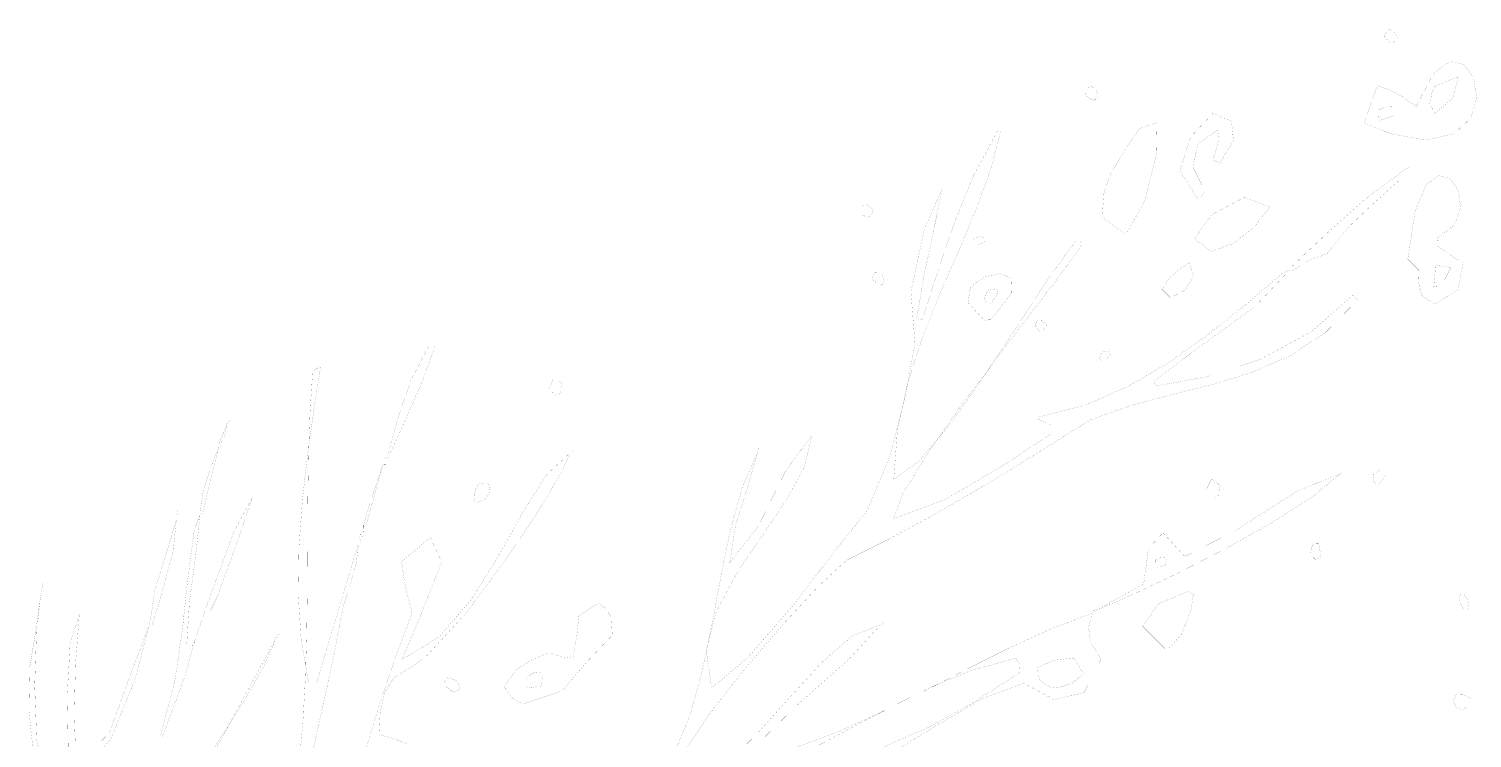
# Model space of a CAD drawing. Extents: x 0 to 56.3, y 0 to 80.3.
# Drawn here: x 27.53 to 45.84, y 71.32 to 80.31 of the extents above; entities that cross this region are included whole.
import ezdxf

# ---------------------------------------------------------------- set-up
doc = ezdxf.new("R2010")
doc.units = 0
doc.header["$LTSCALE"] = 0.000394
doc.header["$MEASUREMENT"] = 0
doc.layers.get('0').update_dxf_attribs({"linetype": 'CONTINUOUS'})
doc.layers.add('Alberi', color=8, linetype='CONTINUOUS')

# ---------------------------------------------------------------- blocks, each defined once
blk = doc.blocks.new('A$C3AE453EB')
at = {"layer": 'Alberi', "color": 9, "linetype": 'Continuous', "const_width": 0.001}
for points in [[(44.72, 80.22), (44.74, 80.25), (44.763, 80.28), (44.79, 80.31)], [(44.79, 80.14), (44.763, 80.17), (44.74, 80.197), (44.72, 80.22)], [(44.79, 80.31), (44.836, 80.28), (44.864, 80.244), (44.89, 80.2)], [(44.83, 80.13), (44.843, 80.15), (44.86, 80.17), (44.88, 80.19)], [(41.83, 79.12), (41.616, 79.045), (41.434, 78.776), (41.28, 78.52)], [(41.45, 77.71), (41.682, 78.129), (41.838, 78.735), (41.83, 79.12)], [(42.36, 78.15), (42.129, 78.515), (42.267, 78.942), (42.55, 79.24)], [(42.55, 79.24), (42.784, 79.137), (42.809, 78.891), (42.63, 78.6)], [(38.5, 74.6), (38.547, 75.222), (38.675, 75.815), (38.859, 76.385), (39.079, 76.934), (39.311, 77.468), (39.534, 77.991), (39.724, 78.507), (39.86, 79.02)], [(39.82, 79.02), (39.513, 78.451), (39.273, 77.865), (39.066, 77.257), (38.86, 76.62)], [(39.86, 79.02), (39.843, 79.02), (39.83, 79.02), (39.82, 79.02)], [(42.45, 78.25), (42.294, 78.559), (42.36, 78.855), (42.61, 79.03)], [(42.61, 79.03), (42.623, 78.914), (42.59, 78.784), (42.55, 78.64)], [(42.55, 78.64), (42.57, 78.637), (42.59, 78.63), (42.61, 78.62)], [(45.02, 78.55), (44.489, 78.161), (44.011, 77.733), (43.52, 77.27)], [(45.05, 78.53), (45.04, 78.54), (45.03, 78.547), (45.02, 78.55)], [(41.43, 77.71), (41.144, 77.924), (41.166, 78.227), (41.26, 78.5)], [(44.27, 77.8), (44.583, 78.094), (44.903, 78.383), (45.05, 78.53)], [(39.11, 78.27), (38.889, 77.778), (38.718, 76.976), (38.77, 76.31)], [(38.79, 76.63), (38.886, 77.189), (39.007, 77.752), (39.11, 78.27)], [(42.38, 78.14), (42.4, 78.18), (42.423, 78.217), (42.45, 78.25)], [(40.81, 77.62), (40.533, 77.247), (40.144, 76.66), (39.696, 75.979), (39.239, 75.328), (38.823, 74.827), (38.5, 74.6)], [(40.86, 77.62), (40.84, 77.62), (40.823, 77.62), (40.81, 77.62)], [(40.89, 77.57), (40.88, 77.59), (40.87, 77.607), (40.86, 77.62)], [(43.55, 77.24), (43.728, 77.359), (43.999, 77.462), (44.27, 77.8)], [(38.5, 74.1), (38.614, 74.412), (38.911, 74.899), (39.327, 75.493), (39.798, 76.126), (40.259, 76.728), (40.644, 77.233), (40.89, 77.57)], [(38.3, 77.07), (38.27, 77.097), (38.243, 77.12), (38.22, 77.14)], [(38.25, 77.22), (38.24, 77.2), (38.233, 77.18), (38.23, 77.16)], [(38.38, 77.09), (38.353, 77.195), (38.297, 77.222), (38.25, 77.22)], [(38.34, 77.06), (38.35, 77.07), (38.363, 77.08), (38.38, 77.09)], [(43.43, 77.21), (42.964, 76.814), (42.483, 76.43), (41.984, 76.075), (41.464, 75.771), (40.921, 75.536), (40.35, 75.39)], [(41.81, 75.85), (42.402, 76.293), (43.081, 76.787), (43.52, 77.25)], [(43.52, 77.25), (43.49, 77.24), (43.46, 77.227), (43.43, 77.21)], [(44.32, 76.93), (43.789, 76.465), (43.16, 76.126), (42.486, 75.902), (41.82, 75.78)], [(44.39, 76.88), (44.363, 76.9), (44.34, 76.917), (44.32, 76.93)], [(40.99, 75.35), (41.502, 75.532), (42.021, 75.671), (42.537, 75.8), (43.041, 75.953), (43.524, 76.161), (43.977, 76.46), (44.39, 76.88)], [(38.86, 76.62), (38.833, 76.627), (38.81, 76.63), (38.79, 76.63)], [(40.29, 76.55), (40.3, 76.57), (40.31, 76.59), (40.32, 76.61)], [(40.35, 76.47), (40.33, 76.5), (40.31, 76.527), (40.29, 76.55)], [(40.32, 76.61), (40.378, 76.608), (40.416, 76.583), (40.44, 76.54)], [(40.38, 76.46), (40.393, 76.487), (40.41, 76.51), (40.43, 76.53)], [(32.6, 76.28), (32.376, 75.856), (32.217, 75.391), (32.08, 74.9)], [(32.1, 74.9), (32.31, 75.36), (32.523, 75.847), (32.68, 76.28)], [(32.68, 76.28), (32.65, 76.28), (32.623, 76.28), (32.6, 76.28)], [(38.77, 76.31), (38.643, 75.636), (38.455, 74.898), (38.163, 74.201), (37.72, 73.65)], [(41.11, 76.13), (41.12, 76.16), (41.13, 76.187), (41.14, 76.21)], [(41.14, 76.21), (41.163, 76.217), (41.19, 76.22), (41.22, 76.22)], [(41.17, 76.1), (41.19, 76.12), (41.213, 76.14), (41.24, 76.16)], [(41.22, 76.22), (41.23, 76.207), (41.24, 76.19), (41.25, 76.17)], [(31.08, 72.01), (30.984, 72.554), (30.947, 73.137), (30.956, 73.741), (31.001, 74.349), (31.069, 74.943), (31.149, 75.506), (31.23, 76.02)], [(31.23, 76.02), (31.193, 76.007), (31.16, 75.99), (31.13, 75.97)], [(41.15, 76.1), (41.133, 76.11), (41.12, 76.12), (41.11, 76.13)], [(31.13, 75.97), (31.096, 75.439), (31.077, 74.893), (31.068, 74.337), (31.065, 73.774), (31.062, 73.205), (31.054, 72.635), (31.037, 72.067), (31.005, 71.503), (30.953, 70.947), (30.876, 70.402), (30.77, 69.87)], [(34.18, 75.88), (34.17, 75.85), (34.16, 75.817), (34.15, 75.78)], [(34.23, 75.88), (34.21, 75.88), (34.193, 75.88), (34.18, 75.88)], [(34.29, 75.81), (34.27, 75.837), (34.25, 75.86), (34.23, 75.88)], [(34.25, 75.67), (34.271, 75.695), (34.282, 75.732), (34.29, 75.81)], [(41.82, 75.78), (41.813, 75.807), (41.81, 75.83), (41.81, 75.85)], [(34.23, 75.67), (34.186, 75.69), (34.154, 75.718), (34.13, 75.77)], [(30.04, 75.28), (30.02, 75.237), (30, 75.19), (29.98, 75.14)], [(30.01, 75.13), (30.02, 75.18), (30.03, 75.23), (30.04, 75.28)], [(30.06, 75.28), (30.046, 75.301), (30.038, 75.303), (30.03, 75.29)], [(30.09, 75.34), (30.073, 75.337), (30.06, 75.33), (30.05, 75.32)], [(30.1, 75.36), (30.09, 75.36), (30.083, 75.36), (30.08, 75.36)], [(30.08, 75.31), (30.08, 75.32), (30.083, 75.33), (30.09, 75.34)], [(37.9, 73.57), (38.437, 73.838), (38.959, 74.121), (39.471, 74.415), (39.978, 74.72), (40.483, 75.032), (40.99, 75.35)], [(40.35, 75.39), (40.34, 75.38), (40.333, 75.37), (40.33, 75.36)], [(40.33, 75.36), (40.38, 75.34), (40.433, 75.317), (40.49, 75.29)], [(40.49, 75.29), (40.49, 75.25), (40.49, 75.21), (40.49, 75.17)], [(29.97, 75.13), (29.96, 75.1), (29.953, 75.07), (29.95, 75.04)], [(29.98, 75.05), (29.973, 75.08), (29.97, 75.107), (29.97, 75.13)], [(36.19, 71.95), (36.122, 72.433), (36.249, 72.919), (36.505, 73.4), (36.822, 73.87), (37.131, 74.323), (37.367, 74.752), (37.46, 75.15)], [(37.46, 75.15), (37.128, 74.704), (36.785, 74.007), (36.42, 73.54)], [(40.49, 75.17), (39.852, 74.751), (39.158, 74.347), (38.5, 74.1)], [(29.94, 75.01), (29.838, 74.75), (29.742, 74.458), (29.7, 74.15)], [(29.73, 74.16), (29.8, 74.447), (29.87, 74.73), (29.94, 75.01)], [(29.96, 75.02), (29.95, 75.027), (29.943, 75.03), (29.94, 75.03)], [(32.06, 74.88), (32.053, 74.86), (32.05, 74.84), (32.05, 74.82)], [(32.09, 74.87), (32.08, 74.877), (32.07, 74.88), (32.06, 74.88)], [(32.15, 72.07), (32.557, 72.336), (33.049, 72.872), (33.551, 73.538), (33.991, 74.195), (34.296, 74.706), (34.39, 74.93)], [(34.39, 74.93), (34.097, 74.656), (33.804, 74.195), (33.494, 73.639), (33.146, 73.078), (32.741, 72.605), (32.26, 72.31)], [(34.43, 74.94), (34.42, 74.947), (34.41, 74.95), (34.4, 74.95)], [(34.44, 74.97), (34.43, 74.97), (34.42, 74.97), (34.41, 74.97)], [(36.77, 74.93), (36.576, 74.486), (36.429, 73.959), (36.31, 73.38), (36.198, 72.776), (36.074, 72.179), (35.92, 71.618), (35.716, 71.121), (35.442, 70.719), (35.08, 70.44)], [(36.42, 73.54), (36.493, 74.014), (36.644, 74.49), (36.77, 74.93)], [(36.77, 74.96), (36.773, 74.97), (36.78, 74.98), (36.79, 74.99)], [(36.79, 74.96), (36.79, 74.967), (36.793, 74.97), (36.8, 74.97)], [(32.02, 74.78), (31.94, 74.55), (31.86, 74.314), (31.78, 74.03)], [(31.81, 74.02), (31.88, 74.277), (31.95, 74.53), (32.02, 74.78)], [(32.06, 74.79), (32.05, 74.79), (32.04, 74.79), (32.03, 74.79)], [(32.08, 74.83), (32.08, 74.847), (32.083, 74.86), (32.09, 74.87)], [(44.58, 74.65), (44.61, 74.677), (44.64, 74.7), (44.67, 74.72)], [(44.74, 74.65), (44.72, 74.67), (44.7, 74.69), (44.68, 74.71)], [(44.59, 74.57), (44.583, 74.6), (44.58, 74.627), (44.58, 74.65)], [(44.63, 74.54), (44.613, 74.55), (44.6, 74.56), (44.59, 74.57)], [(44.65, 74.53), (44.68, 74.57), (44.71, 74.61), (44.74, 74.65)], [(29.41, 74.12), (29.41, 74.15), (29.413, 74.177), (29.42, 74.2)], [(29.4, 74.08), (29.276, 73.667), (29.13, 73.197), (29.06, 72.75)], [(29.09, 72.74), (29.221, 73.17), (29.362, 73.697), (29.4, 74.08)], [(29.2, 71.35), (29.377, 72.018), (29.475, 72.668), (29.543, 73.313), (29.63, 73.97)], [(29.42, 74.12), (29.42, 74.127), (29.42, 74.13), (29.42, 74.13)], [(29.53, 72.47), (29.567, 73.045), (29.643, 73.605), (29.7, 74.14)], [(29.7, 74.14), (29.68, 74.09), (29.66, 74.04), (29.64, 73.99)], [(31.77, 74.02), (31.77, 74.007), (31.77, 73.99), (31.77, 73.97)], [(31.8, 73.98), (31.79, 73.997), (31.78, 74.01), (31.77, 74.02)], [(31.71, 73.78), (31.53, 73.19), (31.353, 72.6), (31.18, 72.01)], [(31.52, 73), (31.598, 73.236), (31.685, 73.545), (31.71, 73.78)], [(31.73, 73.88), (31.723, 73.85), (31.72, 73.82), (31.72, 73.79)], [(31.74, 73.78), (31.733, 73.817), (31.73, 73.85), (31.73, 73.88)], [(31.75, 73.92), (31.743, 73.91), (31.74, 73.9), (31.74, 73.89)], [(31.77, 73.86), (31.76, 73.88), (31.753, 73.9), (31.75, 73.92)], [(31.78, 73.94), (31.77, 73.94), (31.763, 73.937), (31.76, 73.93)], [(32.62, 73.86), (32.258, 73.554), (32.299, 73.26), (32.39, 72.9)], [(32.26, 72.31), (32.473, 72.808), (32.767, 73.55), (32.62, 73.86)], [(37.72, 73.65), (37.27, 73.052), (36.653, 72.342), (36.19, 71.95)], [(35.69, 70.79), (35.836, 71.132), (36.167, 71.627), (36.611, 72.195), (37.096, 72.761), (37.549, 73.245), (37.9, 73.57)], [(27.63, 72.76), (27.653, 72.94), (27.68, 73.117), (27.71, 73.29)], [(41.94, 72.45), (41.658, 72.733), (41.856, 73.018), (42.24, 73.18)], [(41.98, 72.44), (42.152, 72.637), (42.268, 72.93), (42.3, 73.14)], [(42.3, 73.14), (42.28, 73.15), (42.263, 73.16), (42.25, 73.17)], [(27.64, 72.76), (27.65, 72.85), (27.66, 72.94), (27.67, 73.03)], [(28.17, 72.89), (28.053, 72.518), (28.017, 71.853), (28.031, 71.073), (28.062, 70.353), (28.08, 69.87)], [(28.13, 70.95), (28.105, 71.624), (28.122, 72.256), (28.17, 72.89)], [(30.46, 66.81), (30.477, 67.372), (30.524, 67.938), (30.597, 68.506), (30.69, 69.076), (30.8, 69.647), (30.92, 70.216), (31.047, 70.783), (31.175, 71.346), (31.3, 71.904), (31.416, 72.456), (31.52, 73)], [(32.39, 72.9), (32.186, 72.356), (31.999, 71.81), (31.83, 71.261), (31.678, 70.708), (31.544, 70.149), (31.427, 69.582), (31.328, 69.008), (31.245, 68.425), (31.18, 67.83)], [(34.75, 73.03), (34.507, 72.869), (34.48, 72.618), (34.43, 72.33)], [(34.93, 72.62), (34.917, 72.84), (34.863, 72.944), (34.75, 73.03)], [(41.02, 72.9), (40.497, 72.701), (39.97, 72.461), (39.44, 72.196), (38.909, 71.923), (38.377, 71.658), (37.846, 71.418), (37.317, 71.22), (36.79, 71.08)], [(41.13, 72.32), (40.999, 72.52), (40.971, 72.721), (41.02, 72.9)], [(41.04, 72.9), (41.03, 72.91), (41.02, 72.917), (41.01, 72.92)], [(41.06, 72.92), (41.05, 72.927), (41.04, 72.93), (41.03, 72.93)], [(41.07, 72.94), (41.063, 72.947), (41.06, 72.95), (41.06, 72.95)], [(27.63, 72.75), (27.541, 72.215), (27.53, 71.677), (27.585, 71.137), (27.692, 70.595), (27.836, 70.053), (28.005, 69.51), (28.184, 68.969), (28.36, 68.428), (28.52, 67.89)], [(28.01, 69.87), (27.75, 70.635), (27.629, 71.31), (27.604, 71.985), (27.63, 72.75)], [(29.05, 72.73), (28.811, 72.1), (28.555, 71.387), (28.13, 70.95)], [(28.13, 70.8), (28.571, 71.307), (28.883, 72.077), (29.05, 72.73)], [(38.33, 72.75), (37.985, 72.619), (37.598, 72.285), (37.188, 71.84), (36.773, 71.377), (36.373, 70.986), (36.005, 70.76), (35.69, 70.79)], [(36.75, 71.22), (37.282, 71.741), (37.931, 72.316), (38.33, 72.75)], [(38.36, 72.75), (38.35, 72.757), (38.34, 72.76), (38.33, 72.76)], [(38.37, 72.77), (38.36, 72.777), (38.35, 72.78), (38.34, 72.78)], [(28.81, 67.67), (28.641, 68.065), (28.611, 68.499), (28.695, 68.964), (28.87, 69.448), (29.112, 69.943), (29.398, 70.439), (29.705, 70.924), (30.007, 71.39), (30.283, 71.826), (30.509, 72.223), (30.66, 72.57)], [(30.66, 72.57), (30.358, 72.019), (30.046, 71.44), (29.717, 70.859), (29.364, 70.303), (28.98, 69.8)], [(30.68, 72.63), (30.67, 72.617), (30.663, 72.6), (30.66, 72.58)], [(30.69, 72.57), (30.683, 72.59), (30.68, 72.61), (30.68, 72.63)], [(30.71, 72.63), (30.7, 72.637), (30.693, 72.64), (30.69, 72.64)], [(33.8, 71.75), (34.295, 71.916), (34.601, 72.275), (34.93, 72.62)], [(29.22, 71.32), (29.361, 71.696), (29.509, 72.101), (29.61, 72.47)], [(29.61, 72.47), (29.58, 72.47), (29.553, 72.47), (29.53, 72.47)], [(29.63, 72.48), (29.62, 72.487), (29.61, 72.49), (29.6, 72.49)], [(33.56, 71.97), (33.71, 72.18), (33.9, 72.304), (34.13, 72.4)], [(34.43, 72.33), (34.286, 72.346), (34.207, 72.375), (34.15, 72.39)], [(40.15, 72.01), (40.533, 71.806), (40.914, 71.891), (41.13, 72.32)], [(31.18, 72.01), (31.143, 72.01), (31.11, 72.01), (31.08, 72.01)], [(31.97, 71.36), (31.986, 71.642), (32.041, 71.888), (32.15, 72.07)], [(33.79, 71.75), (33.666, 71.823), (33.591, 71.911), (33.56, 71.97)], [(37.91, 70.84), (38.463, 71.119), (39.045, 71.478), (39.62, 71.811), (40.15, 72.01)], [(45.63, 71.7), (45.6, 71.783), (45.63, 71.854), (45.66, 71.89)], [(45.83, 71.81), (45.771, 71.852), (45.716, 71.868), (45.67, 71.87)], [(45.83, 71.74), (45.83, 71.767), (45.83, 71.79), (45.83, 71.81)], [(45.7, 71.68), (45.673, 71.69), (45.65, 71.697), (45.63, 71.7)], [(45.71, 71.67), (45.75, 71.697), (45.79, 71.72), (45.83, 71.74)], [(32.51, 71.07), (32.339, 71.237), (32.148, 71.314), (31.97, 71.36)]]:
    blk.add_lwpolyline(points, dxfattribs=at)
for points in [[(45.24, 78.9), (44.795, 78.984), (44.468, 79.114), (44.63, 79.59), (44.797, 79.534), (44.943, 79.453), (45.13, 79.33), (45.346, 79.745), (45.556, 79.9), (45.735, 79.858), (45.856, 79.681), (45.893, 79.434), (45.82, 79.18), (45.611, 78.981)], [(45.36, 79.24), (45.298, 79.371), (45.325, 79.493), (45.37, 79.59), (45.661, 79.7), (45.589, 79.431)], [(41.04, 79.4), (41.003, 79.42), (40.97, 79.44), (40.94, 79.46), (40.933, 79.487), (40.93, 79.51), (40.93, 79.53), (40.95, 79.55), (40.973, 79.57), (41, 79.59), (41.053, 79.552), (41.081, 79.509), (41.1, 79.45), (41.08, 79.437), (41.06, 79.42)], [(44.66, 79.15), (44.653, 79.197), (44.65, 79.24), (44.65, 79.28), (44.693, 79.302), (44.751, 79.325), (44.84, 79.32), (44.84, 79.287), (44.84, 79.25), (44.84, 79.21), (44.78, 79.19), (44.72, 79.17)], [(45.36, 76.82), (45.193, 76.934), (45.154, 77.103), (45.16, 77.25), (45.11, 77.3), (45.063, 77.347), (45.02, 77.39), (45.111, 77.996), (45.252, 78.332), (45.412, 78.453), (45.559, 78.41), (45.662, 78.257), (45.691, 78.046), (45.614, 77.829), (45.4, 77.66), (45.393, 77.63), (45.39, 77.597), (45.39, 77.56), (45.72, 77.337), (45.657, 76.997)], [(42.53, 77.49), (42.311, 77.648), (42.54, 77.958), (42.949, 78.174), (43.27, 78.05), (43.071, 77.796), (42.809, 77.591)], [(38.16, 77.92), (38.13, 77.937), (38.103, 77.95), (38.08, 77.96), (38.08, 77.99), (38.08, 78.02), (38.08, 78.05), (38.1, 78.067), (38.12, 78.08), (38.14, 78.09), (38.17, 78.07), (38.203, 78.047), (38.24, 78.02), (38.23, 77.968), (38.203, 77.933)], [(39.57, 77.57), (39.543, 77.597), (39.52, 77.62), (39.5, 77.64), (39.54, 77.657), (39.58, 77.67), (39.62, 77.68), (39.633, 77.67), (39.65, 77.66), (39.67, 77.65), (39.651, 77.61), (39.609, 77.584)], [(42.01, 76.9), (41.97, 76.94), (41.933, 76.977), (41.9, 77.01), (42, 77.154), (42.117, 77.253), (42.25, 77.35), (42.301, 77.169), (42.192, 76.995)], [(45.35, 77.04), (45.374, 77.312), (45.566, 77.285), (45.45, 77.05), (45.413, 77.05), (45.38, 77.047)], [(39.65, 76.61), (39.442, 76.839), (39.472, 77.03), (39.641, 77.161), (39.85, 77.208), (40, 77.149), (39.993, 76.961), (39.73, 76.62), (39.7, 76.62), (39.673, 76.617)], [(39.68, 76.83), (39.645, 76.89), (39.675, 76.961), (39.7, 77), (39.74, 77.007), (39.78, 77.01), (39.82, 77.01), (39.81, 76.941), (39.78, 76.892), (39.73, 76.83), (39.71, 76.83), (39.693, 76.83)], [(33.19, 74.3), (33.176, 74.405), (33.2, 74.476), (33.24, 74.54), (33.27, 74.547), (33.3, 74.55), (33.33, 74.55), (33.343, 74.54), (33.36, 74.53), (33.38, 74.52), (33.364, 74.403), (33.306, 74.337)], [(41.08, 72.94), (41.273, 73.05), (41.47, 73.16), (41.67, 73.27), (41.731, 73.725), (41.915, 73.918), (42.19, 73.62), (42.821, 73.939), (43.619, 74.451), (44.17, 74.67), (43.804, 74.373), (43.298, 74.048), (42.711, 73.719), (42.106, 73.409), (41.542, 73.141)], [(42.58, 74.37), (42.54, 74.41), (42.503, 74.447), (42.47, 74.48), (42.49, 74.52), (42.51, 74.56), (42.53, 74.6), (42.563, 74.577), (42.6, 74.55), (42.64, 74.52), (42.633, 74.48), (42.63, 74.44), (42.63, 74.4), (42.61, 74.39), (42.593, 74.38)], [(29.62, 72.51), (29.817, 73.08), (30.133, 73.938), (30.37, 74.38), (30.162, 73.775), (29.914, 73.095)], [(43.85, 73.58), (43.787, 73.645), (43.797, 73.725), (43.82, 73.77), (43.84, 73.777), (43.863, 73.78), (43.89, 73.78), (43.9, 73.727), (43.91, 73.67), (43.92, 73.61), (43.893, 73.6), (43.87, 73.59)], [(41.85, 73.48), (41.829, 73.497), (41.821, 73.52), (41.82, 73.57), (41.846, 73.592), (41.884, 73.602), (41.97, 73.61), (41.96, 73.58), (41.953, 73.547), (41.95, 73.51), (41.913, 73.5), (41.88, 73.49)], [(45.74, 72.94), (45.678, 73.045), (45.669, 73.092), (45.68, 73.13), (45.693, 73.137), (45.71, 73.14), (45.73, 73.14), (45.772, 73.077), (45.798, 73.01), (45.78, 72.94), (45.763, 72.94), (45.75, 72.94)], [(37.16, 70.94), (37.15, 70.967), (37.14, 70.99), (37.13, 71.01), (37.654, 71.279), (38.244, 71.596), (38.864, 71.91), (39.478, 72.172), (40.05, 72.33), (40.091, 72.263), (40.095, 72.201), (40.09, 72.14), (39.523, 71.774), (38.964, 71.463), (38.394, 71.214), (37.799, 71.037)], [(40.5, 71.95), (40.36, 72.047), (40.327, 72.121), (40.32, 72.21), (40.531, 72.303), (40.786, 72.331), (40.91, 72.13), (40.757, 72.008), (40.633, 71.966)], [(33.87, 71.95), (33.853, 71.96), (33.84, 71.967), (33.83, 71.97), (33.83, 72.007), (33.83, 72.04), (33.83, 72.07), (33.896, 72.122), (33.951, 72.149), (34.05, 72.14), (34.051, 72.094), (34.046, 72.043), (34.02, 71.97), (33.97, 71.967), (33.92, 71.96)], [(32.91, 71.9), (32.87, 71.93), (32.833, 71.96), (32.8, 71.99), (32.801, 72.027), (32.812, 72.05), (32.84, 72.08), (32.88, 72.07), (32.923, 72.057), (32.97, 72.04), (32.98, 72.007), (32.99, 71.97), (33, 71.93), (32.97, 71.92), (32.94, 71.91)]]:
    blk.add_lwpolyline(points, close=True, dxfattribs=at)

msp = doc.modelspace()

# ---------------------------------------------------------------- block references
at = {"linetype": 'Continuous'}
msp.add_blockref('A$C3AE453EB', (0, 0), dxfattribs=at)

doc.saveas('drawing.dxf')
